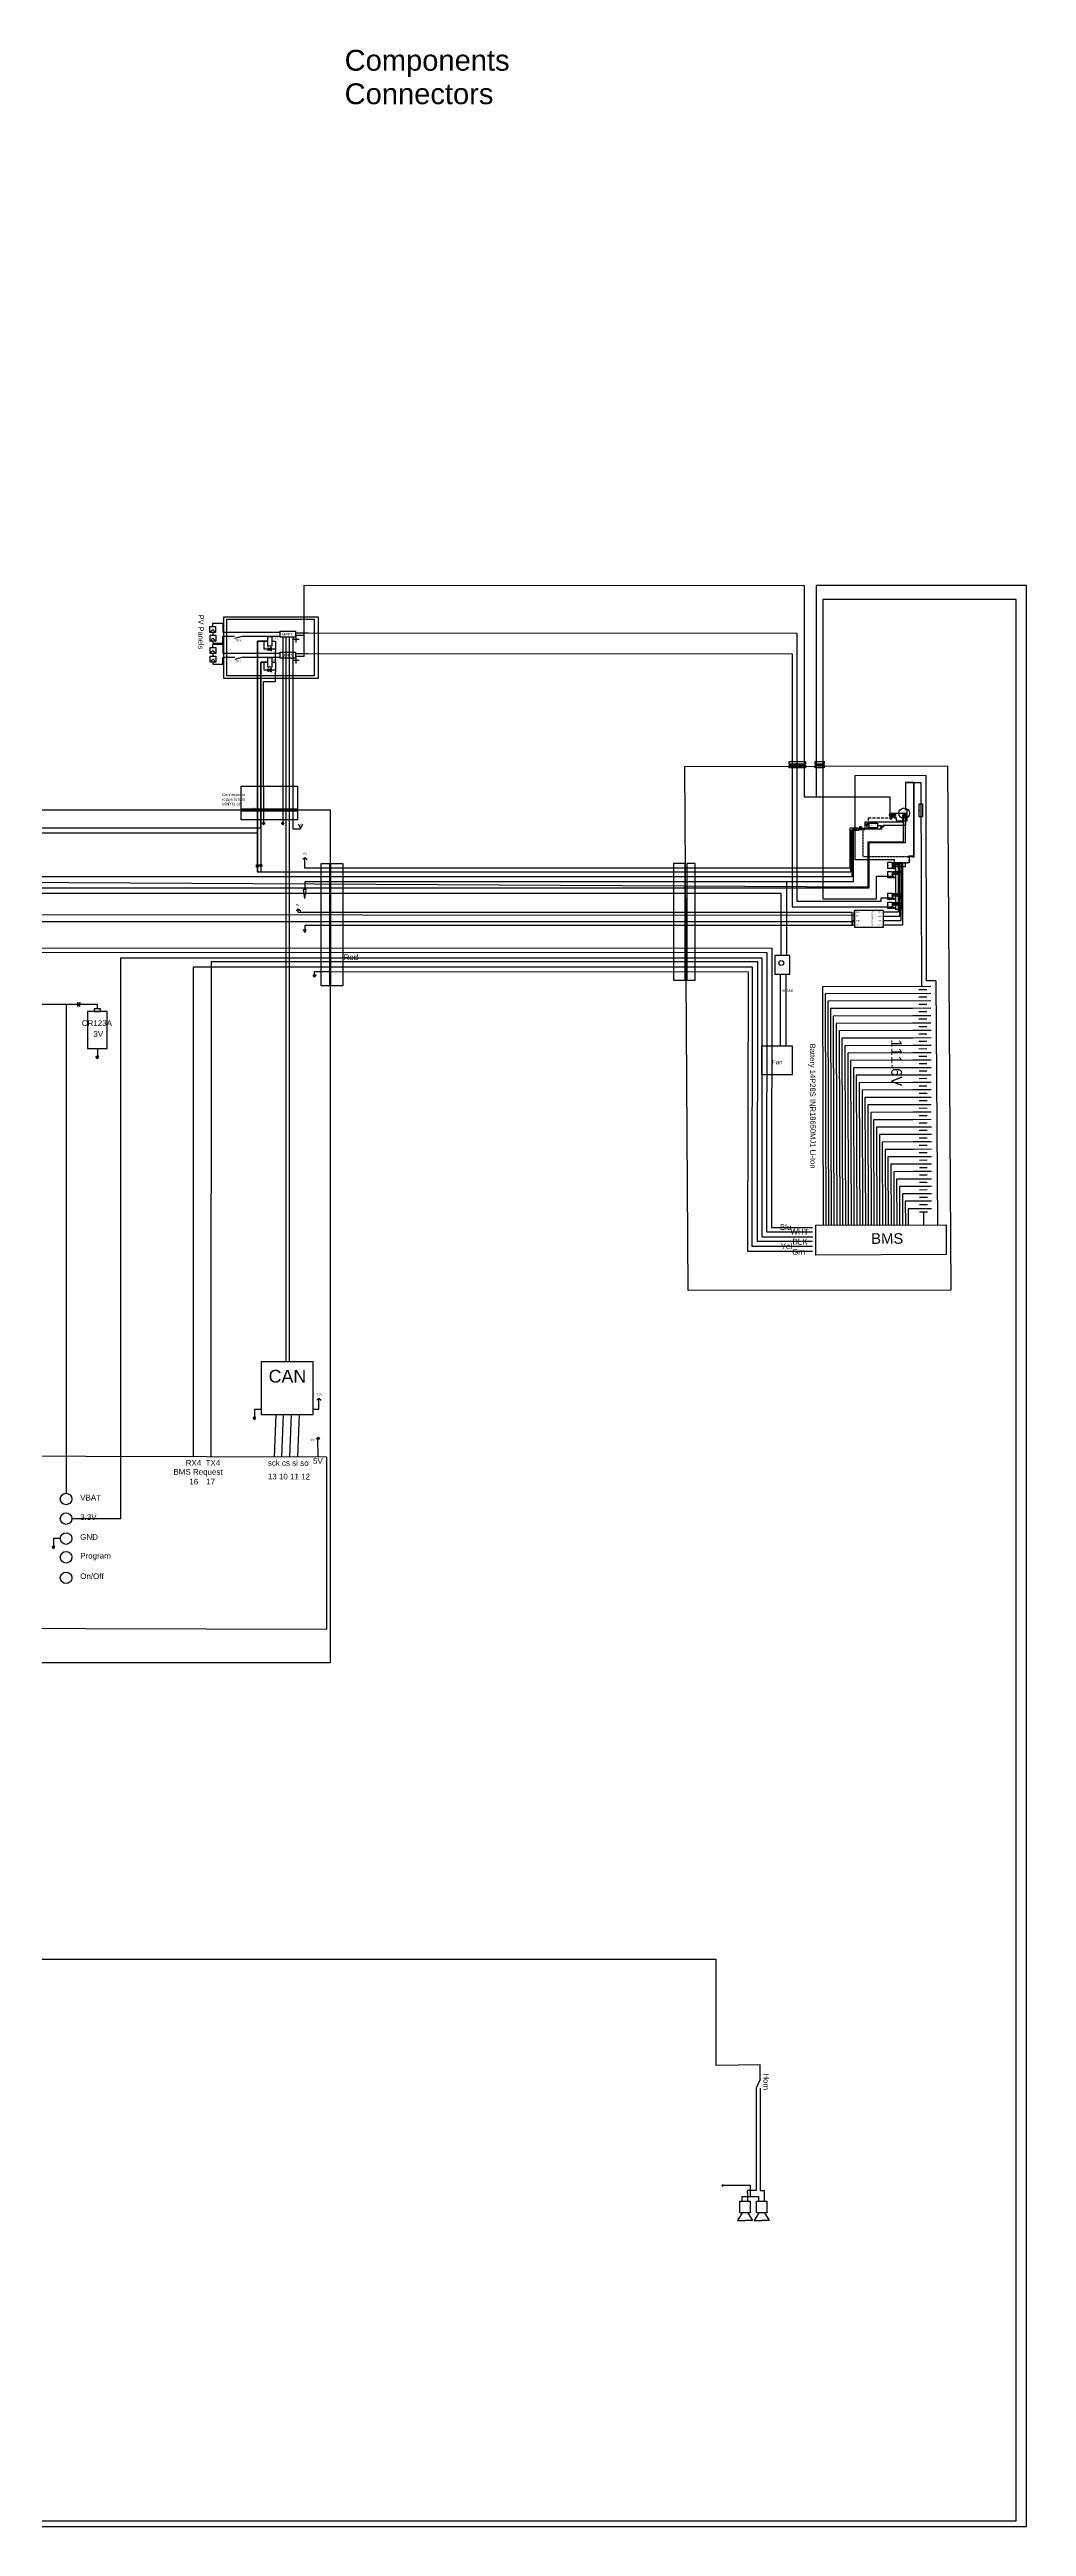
# Model space of a CAD drawing. Header units: inches. Extents: x -6006 to 28106, y 59 to 4778.
# Drawn here: x 15909 to 17620, y 59 to 4398 of the extents above; entities that cross this region are included whole.
import ezdxf

# ---------------------------------------------------------------- set-up
doc = ezdxf.new("R2010")
doc.units = ezdxf.units.IN
doc.header["$MEASUREMENT"] = 0
doc.linetypes.add('DASHED', pattern=[0.75, 0.5, -0.25])
doc.linetypes.add('DASHED2', pattern=[0.375, 0.25, -0.125])
doc.styles.get("Standard").update_dxf_attribs({"font": 'arial.ttf'})

msp = doc.modelspace()

# ---------------------------------------------------------------- linework, layer by layer
at = {"color": 1}
for p, q in [((17230.6, 3459), (17230.6, 3088.8)), ((17230.6, 3088.8), (17252, 3088.8)), ((17392.8, 3047), (17392.8, 3051.4)), ((17392.8, 3047), (17411.6, 3047)), ((17407.2, 3060), (17411.6, 3060)), ((17386.5, 2919.7), (17403.1, 2919.7)), ((16344.6, 2887.1), (16344.6, 2893)), ((17386.5, 2903.9), (17403.1, 2903.9)), ((16033.7, 1824.6), (16033.7, 2806.9)), ((16033.7, 2806.9), (17156.5, 2806.9)), ((17156.5, 2806.9), (17156.5, 2318)), ((17198.7, 2778.2), (17198.7, 2652.1)), ((17156.5, 2318), (17245.9, 2318)), ((16379.1, 1932.7), (16379, 1964.3)), ((15947.8, 1824.6), (16033.7, 1824.6)), ((17153.5, 842.3), (17146.9, 826.9))]:
    msp.add_line(p, q, dxfattribs=at)
for p, q in [((16194.8, 3393), (16212.5, 3393)), ((16194.8, 3387), (16194.8, 3392.8)), ((16212.5, 3392.8), (16212.5, 3377.2)), ((16194.9, 3382), (16189.8, 3377)), ((16195, 3366.9), (16189.9, 3361.8)), ((16195, 3345.2), (16189.9, 3340.2)), ((16194.8, 3377), (16194.9, 3371.8)), ((16194.8, 3350.2), (16194.8, 3356)), ((16199.7, 3377), (16194.9, 3382)), ((16194.9, 3361.8), (16194.9, 3358)), ((16194.9, 3358), (16212.5, 3358)), ((16194.9, 3356.2), (16212.6, 3356.2)), ((16199.8, 3361.8), (16195, 3366.9)), ((16199.8, 3340.2), (16195, 3345.2)), ((16212.5, 3377.2), (16312.7, 3377.2)), ((16212.5, 3358), (16212.5, 3370.5)), ((16212.6, 3356), (16212.6, 3340.4)), ((16212.8, 3370.5), (16233, 3370.5)), ((16248, 3370.5), (16233, 3366.5)), ((16248, 3370.5), (16312.7, 3370.5)), ((16284.7, 3347.7), (16284.7, 3361.4)), ((16304.7, 3347.7), (16284.7, 3347.7)), ((16290.7, 3369.4), (16290.7, 3353.4)), ((16298.7, 3369.4), (16290.7, 3369.4)), ((16290.7, 3353.4), (16298.7, 3353.4)), ((16297.7, 3350.7), (16291.7, 3347.7)), ((16291.7, 3344.7), (16291.7, 3350.7)), ((16291.7, 3347.7), (16297.7, 3344.7)), ((16297.7, 3344.7), (16297.7, 3350.7)), ((16298.7, 3353.4), (16298.7, 3369.4)), ((16322.5, 3368.4), (16322.5, 2099.2)), ((16328.5, 3368.4), (16328.5, 2099.2)), ((16195.1, 3330.1), (16190, 3325)), ((16194.8, 3340.2), (16194.9, 3335)), ((16194.9, 3325), (16194.9, 3321.2)), ((16194.9, 3321.2), (16212.6, 3321.2)), ((16199.9, 3325), (16195.1, 3330.1)), ((16212.6, 3340.4), (16312.8, 3340.4)), ((16212.6, 3321.2), (16212.6, 3333.7)), ((16212.8, 3333.7), (16233.1, 3333.7)), ((16248.1, 3333.7), (16233.1, 3329.7)), ((16248.1, 3333.7), (16312.8, 3333.7)), ((16279, 3324.6), (16284.7, 3324.6)), ((16279, 3061.2), (16279, 3324.6)), ((16284.7, 3324.6), (16290.7, 3324.6)), ((16284.7, 3310.9), (16284.7, 3324.6)), ((16304.7, 3310.9), (16284.7, 3310.9)), ((16290.7, 3332.6), (16290.7, 3316.6)), ((16298.7, 3332.6), (16290.7, 3332.6)), ((16290.7, 3316.6), (16298.7, 3316.6)), ((16297.7, 3313.9), (16291.7, 3310.9)), ((16291.7, 3307.9), (16291.7, 3313.9)), ((16291.7, 3310.9), (16297.7, 3307.9)), ((16297.7, 3307.9), (16297.7, 3313.9)), ((16298.7, 3316.6), (16298.7, 3332.6)), ((16339.7, 3340.1), (16361.8, 3340.1)), ((17359.3, 3038.6), (17363.4, 3038.6)), ((17383.8, 3051.4), (17384.7, 3051.4)), ((17391.9, 3051.4), (17392.8, 3051.4)), ((17407.2, 3060), (17409, 3060)), ((15323.5, 3025.7), (16272.7, 3025.7)), ((16272.7, 2957.4), (17288.1, 2957.4)), ((16279, 2957.4), (17288.1, 2957.4)), ((17385.1, 2973.7), (17386.5, 2973.7)), ((17385.1, 2972.3), (17386.5, 2972.3)), ((17385.1, 2970.9), (17386.5, 2970.9)), ((17385.1, 2969.5), (17386.5, 2969.5)), ((17385.1, 2968.1), (17386.5, 2968.1)), ((17385.1, 2966.7), (17386.5, 2966.7)), ((17385.1, 2965.3), (17386.9, 2965.3)), ((17385.1, 2963.9), (17386.5, 2963.9)), ((17385.1, 2957.7), (17386.5, 2957.7)), ((17385.1, 2956.3), (17386.5, 2956.3)), ((17385.1, 2954.9), (17386.5, 2954.9)), ((17385.1, 2953.5), (17386.5, 2953.5)), ((17385.1, 2952.1), (17386.5, 2952.1)), ((17385.1, 2950.8), (17386.5, 2950.8)), ((17414, 2983.5), (17415, 2983.5)), ((17422.2, 2983.5), (17423.2, 2983.5)), ((17385.1, 2949.3), (17386.5, 2949.3)), ((17385.1, 2948), (17386.5, 2948)), ((17385.1, 2919.7), (17386.5, 2919.7)), ((17385.1, 2918.3), (17386.5, 2918.3)), ((17385.1, 2917), (17386.5, 2917)), ((17385.1, 2915.5), (17386.5, 2915.5)), ((17385.1, 2914.1), (17386.5, 2914.1)), ((17385.1, 2912.8), (17386.5, 2912.8)), ((17385.1, 2911.3), (17386.5, 2911.3)), ((17385.1, 2910), (17386.5, 2910)), ((17369.5, 2887.2), (17369.5, 2887.2)), ((17369.5, 2880.1), (17369.5, 2880.1)), ((17369.5, 2872.2), (17369.5, 2872.2)), ((17369.5, 2863.9), (17369.5, 2863.9)), ((17385.1, 2903.9), (17386.5, 2903.9)), ((17385.1, 2902.5), (17386.5, 2902.5)), ((17385.1, 2901.1), (17386.5, 2901.1)), ((17385.1, 2899.7), (17386.5, 2899.7)), ((17385.1, 2898.3), (17386.5, 2898.3)), ((17385.1, 2896.9), (17386.5, 2896.9)), ((17385.1, 2895.5), (17386.5, 2895.5)), ((17385.1, 2894.2), (17386.5, 2894.2)), ((17461.3, 2766.5), (17464.2, 2339.5)), ((15958.3, 2721.8), (15958.3, 2729)), ((15958.3, 2725.4), (15961.8, 2728.4)), ((15958.3, 2725.4), (15961.8, 2722.3)), ((15961.8, 2728.4), (15961.8, 2725.4)), ((15961.8, 2722.3), (15961.8, 2725.4)), ((16305.4, 2006.9), (16302.5, 1932.5)), ((16317.9, 2006.9), (16314.9, 1932.5)), ((16331.9, 2006.9), (16328.9, 1932.5)), ((16345.9, 2006.9), (16342.9, 1932.5)), ((16160.3, 1975.3), (16160.2, 1932.8)), ((16191.2, 1989.1), (16191.1, 1932.8)), ((17146.9, 826.9), (17146.9, 647.6)), ((17153.5, 826.9), (17153.5, 647.6)), ((17131.4, 643.5), (17131.4, 647.6)), ((17146.9, 647.6), (17131.4, 647.6)), ((17153.5, 647.6), (17160.6, 647.6)), ((17160.6, 647.6), (17160.6, 629))]:
    msp.add_line(p, q)
at = {"color": 3}
for p, q in [((16298.7, 3361.4), (16304.7, 3361.4)), ((16298.7, 3324.6), (16304.7, 3324.6)), ((17391, 2963.3), (17391, 2973.1)), ((17391, 2973.1), (17403.6, 2973.1)), ((17199.8, 2940.3), (17199.8, 2810.7)), ((17387.6, 2950), (17387.6, 2949.6)), ((17387.6, 2947.4), (17387.6, 2947.7)), ((17387.6, 2947.4), (17391, 2947.4)), ((17387.6, 2909.4), (17391, 2909.4)), ((17387.6, 2893.6), (17391, 2893.6)), ((17189, 2778.2), (17189, 2652.1)), ((17136.6, 656.4), (17088.2, 656.4)), ((17136.7, 637.3), (17136.6, 656.4)), ((17121.9, 637.2), (17151.1, 637.3)), ((17121.9, 637.2), (17121.9, 629)), ((17151.1, 637.3), (17151.1, 629))]:
    msp.add_line(p, q, dxfattribs=at)
at = {"color": 3, "ltscale": 5}
for p, q in [((16304.7, 3361.4), (16304.7, 3347.7)), ((16304.7, 3347.7), (16304.7, 3344)), ((16304.7, 3324.6), (16304.7, 3344)), ((16304.7, 3324.6), (16304.7, 3310.9)), ((16304.7, 3290.8), (16304.7, 3307.2)), ((16283.7, 3107.3), (16283.7, 3290.8)), ((16283.7, 3290.8), (16304.7, 3290.8)), ((16355.9, 2910.8), (16353.4, 2926.4)), ((16358.4, 2926.4), (16353.4, 2926.4)), ((16355.9, 2910.8), (16358.4, 2926.4)), ((16355.9, 2851.4), (16353.4, 2855.7)), ((16358.4, 2855.7), (16353.4, 2855.7)), ((16355.9, 2851.4), (16358.4, 2855.7)), ((16373.2, 2773.3), (16370.7, 2776.7)), ((16375.7, 2776.6), (16370.7, 2776.7)), ((16373.2, 2773.3), (16375.7, 2776.6)), ((15992.6, 2629.7), (15990.1, 2634)), ((15995, 2634), (15990.1, 2634)), ((15992.6, 2629.7), (15990.1, 2634)), ((15995, 2634), (15990.1, 2634)), ((15992.6, 2629.7), (15995, 2634)), ((15992.6, 2629.7), (15995, 2634)), ((16267.7, 1997.8), (16265.2, 2002)), ((16270.2, 2002), (16265.2, 2002)), ((16267.7, 1997.8), (16265.2, 2002)), ((16270.2, 2002), (16265.2, 2002)), ((16267.7, 1997.8), (16270.2, 2002)), ((16267.7, 1997.8), (16270.2, 2002)), ((15915.6, 1771.6), (15913.2, 1775.8)), ((15918.1, 1775.8), (15913.2, 1775.8)), ((15915.6, 1771.6), (15913.2, 1775.8)), ((15918.1, 1775.8), (15913.2, 1775.8)), ((15915.6, 1771.6), (15918.1, 1775.8)), ((15915.6, 1771.6), (15918.1, 1775.8))]:
    msp.add_line(p, q, dxfattribs=at)
at = {"ltscale": 5}
for p, q in [((16346.2, 3364.5), (16335.4, 3364.5)), ((16339.2, 3376.4), (16339.7, 3376.4)), ((16339.2, 3376.4), (16361.8, 3376.4)), ((16340.8, 3359.1), (16340.8, 3369.9)), ((16304.7, 3310.9), (16304.7, 3307.2)), ((16346.2, 3327.7), (16335.4, 3327.7)), ((16339.2, 3340.1), (16339.7, 3340.1)), ((16340.8, 3322.3), (16340.8, 3333.1)), ((16279, 2966.7), (16276.5, 2970)), ((16281.4, 2970), (16276.5, 2970)), ((16279, 2966.7), (16281.4, 2970)), ((17452.9, 2756.7), (17263.1, 2756.2)), ((17263.1, 2756.2), (17264.4, 2338.8)), ((17452.9, 2744.2), (17267.6, 2743.7)), ((17267.6, 2743.7), (17268.9, 2338.8)), ((17445.5, 2750.9), (17431.7, 2750.9)), ((17445.5, 2738.2), (17431.7, 2738.1)), ((17461.3, 2766.5), (17445.1, 2766.4)), ((17452.9, 2731.4), (17272.1, 2730.9)), ((17272.1, 2730.9), (17273.4, 2338.8)), ((17420.8, 2718.4), (17276.8, 2717.9)), ((17276.8, 2717.9), (17278.1, 2338.8)), ((17420.9, 2705.4), (17281.9, 2705)), ((17281.9, 2705), (17283.1, 2338.9)), ((17420.9, 2692.4), (17286.9, 2692)), ((17286.9, 2692), (17288.1, 2338.9)), ((17452.9, 2718.5), (17420.8, 2718.4)), ((17453, 2705.5), (17420.9, 2705.4)), ((17453, 2692.5), (17420.9, 2692.4)), ((17445.5, 2725.3), (17431.7, 2725.2)), ((17445.6, 2712.3), (17431.8, 2712.2)), ((17445.6, 2699.3), (17431.8, 2699.2)), ((17420.9, 2679.4), (17291.9, 2679)), ((17291.9, 2679), (17293.1, 2338.9)), ((17421, 2666.4), (17297, 2666)), ((17297, 2666), (17298.1, 2338.9)), ((17421, 2653.4), (17302, 2653)), ((17302, 2653), (17303.1, 2338.9)), ((17453.1, 2679.5), (17420.9, 2679.4)), ((17453.1, 2666.5), (17421, 2666.4)), ((17453.2, 2653.5), (17421, 2653.4)), ((17445.7, 2686.3), (17431.8, 2686.2)), ((17445.7, 2673.3), (17431.9, 2673.2)), ((17445.8, 2660.3), (17431.9, 2660.2)), ((17445.8, 2647.3), (17432, 2647.2)), ((17421.1, 2640.4), (17307.1, 2640)), ((17307.1, 2640), (17308.1, 2338.9)), ((17421.1, 2627.4), (17312.1, 2627.1)), ((17312.1, 2627.1), (17313.1, 2339)), ((17421.2, 2614.4), (17317.2, 2614.1)), ((17317.2, 2614.1), (17318.1, 2339)), ((17453.2, 2640.5), (17421.1, 2640.4)), ((17453.3, 2627.5), (17421.1, 2627.4)), ((17453.3, 2614.5), (17421.2, 2614.4)), ((17445.8, 2634.3), (17432, 2634.2)), ((17445.9, 2621.3), (17432.1, 2621.2)), ((17445.9, 2608.3), (17432.1, 2608.2)), ((17421.2, 2601.4), (17322.2, 2601.1)), ((17322.2, 2601.1), (17323.1, 2339)), ((17421.3, 2588.4), (17327.3, 2588.1)), ((17327.3, 2588.1), (17328.1, 2339)), ((17421.3, 2575.4), (17332.3, 2575.1)), ((17332.3, 2575.1), (17333.1, 2339)), ((17421.3, 2562.4), (17337.3, 2562.1)), ((17337.3, 2562.1), (17338.1, 2339)), ((17453.3, 2601.5), (17421.2, 2601.4)), ((17453.4, 2588.5), (17421.3, 2588.4)), ((17453.4, 2575.5), (17421.3, 2575.4)), ((17453.5, 2562.5), (17421.3, 2562.4)), ((17446, 2595.3), (17432.2, 2595.2)), ((17446, 2582.3), (17432.2, 2582.2)), ((17446.1, 2569.3), (17432.2, 2569.2)), ((17421.4, 2549.4), (17342.4, 2549.2)), ((17342.4, 2549.2), (17343.1, 2339.1)), ((17421.4, 2536.4), (17347.4, 2536.2)), ((17347.4, 2536.2), (17348.1, 2339.1)), ((17421.5, 2523.4), (17352.5, 2523.2)), ((17352.5, 2523.2), (17353.1, 2339.1)), ((17453.5, 2549.5), (17421.4, 2549.4)), ((17453.6, 2536.5), (17421.4, 2536.4)), ((17453.6, 2523.5), (17421.5, 2523.4)), ((17446.1, 2556.3), (17432.3, 2556.2)), ((17446.2, 2543.3), (17432.3, 2543.2)), ((17446.2, 2530.3), (17432.4, 2530.2)), ((17446.2, 2517.3), (17432.4, 2517.2)), ((17421.5, 2510.4), (17357.5, 2510.2)), ((17357.5, 2510.2), (17358.1, 2339.1)), ((17421.6, 2497.4), (17362.6, 2497.2)), ((17362.6, 2497.2), (17363.1, 2339.1)), ((17421.6, 2484.4), (17367.6, 2484.2)), ((17367.6, 2484.2), (17368.1, 2339.1)), ((17453.7, 2510.5), (17421.5, 2510.4)), ((17453.7, 2497.5), (17421.6, 2497.4)), ((17453.7, 2484.5), (17421.6, 2484.4)), ((17446.3, 2504.3), (17432.5, 2504.2)), ((17446.3, 2491.3), (17432.5, 2491.2)), ((17446.4, 2478.3), (17432.6, 2478.2)), ((17421.7, 2471.4), (17372.7, 2471.3)), ((17372.7, 2471.3), (17373.1, 2339.2)), ((17421.7, 2458.4), (17377.7, 2458.3)), ((17377.7, 2458.3), (17378.1, 2339.2)), ((17421.7, 2445.4), (17382.7, 2445.3)), ((17382.7, 2445.3), (17383.1, 2339.2)), ((17421.8, 2432.4), (17387.8, 2432.3)), ((17387.8, 2432.3), (17388.1, 2339.2)), ((17453.8, 2471.5), (17421.7, 2471.4)), ((17453.8, 2458.5), (17421.7, 2458.4)), ((17453.9, 2445.5), (17421.7, 2445.4)), ((17453.9, 2432.5), (17421.8, 2432.4)), ((17446.4, 2465.3), (17432.6, 2465.2)), ((17446.5, 2452.3), (17432.7, 2452.2)), ((17446.5, 2439.3), (17432.7, 2439.2)), ((17421.8, 2419.4), (17392.8, 2419.3)), ((17392.8, 2419.3), (17393.1, 2339.2)), ((17397.9, 2406.4), (17398.1, 2339.2)), ((17421.9, 2406.4), (17397.9, 2406.4)), ((17402.9, 2393.4), (17403.1, 2339.3)), ((17421.9, 2393.4), (17402.9, 2393.4)), ((17454, 2419.5), (17421.8, 2419.4)), ((17454, 2406.5), (17421.9, 2406.4)), ((17454.1, 2393.5), (17421.9, 2393.4)), ((17446.6, 2426.3), (17432.7, 2426.2)), ((17446.6, 2413.3), (17432.8, 2413.2)), ((17446.6, 2400.3), (17432.8, 2400.2)), ((17446.7, 2387.3), (17432.9, 2387.2)), ((17408, 2380.4), (17408.1, 2339.3)), ((17422, 2380.4), (17408, 2380.4)), ((17413, 2367.4), (17413.1, 2339.3)), ((17422, 2367.4), (17413, 2367.4)), ((17454.1, 2380.5), (17422, 2380.4)), ((17454.1, 2367.5), (17422, 2367.4)), ((17446.7, 2374.3), (17432.9, 2374.2)), ((17446.8, 2361.3), (17433, 2361.2)), ((17439.9, 2361.2), (17439.9, 2339.4)), ((17122.1, 608.7), (17114.1, 595.2)), ((17131.4, 643.5), (17131.4, 629)), ((17132.4, 608.7), (17140.4, 595.2)), ((17151.2, 608.7), (17143.3, 595.2)), ((17161.6, 608.7), (17169.5, 595.2)), ((17114.1, 595.2), (17127.3, 595.2)), ((17140.4, 595.2), (17127.3, 595.2)), ((17143.3, 595.2), (17156.4, 595.2)), ((17169.5, 595.2), (17156.4, 595.2))]:
    msp.add_line(p, q, dxfattribs=at)
at = {"color": 1, "ltscale": 5}
for p, q in [((16354.3, 3371.6), (16339.7, 3371.6)), ((16354.8, 3334.8), (16339.7, 3334.8)), ((16379.1, 1967.6), (16376.6, 1964.3)), ((16376.6, 1964.3), (16381.5, 1964.3)), ((16379.1, 1967.6), (16381.5, 1964.3))]:
    msp.add_line(p, q, dxfattribs=at)
at = {"color": 7}
for p, q in [((16279, 3038.9), (16279, 3061.2)), ((16281.5, 2966.7), (16276.5, 2966.7)), ((16279, 2977.1), (16279, 2957.4))]:
    msp.add_line(p, q, dxfattribs=at)
at = {"color": 2}
msp.add_line((16279, 3038.9), (16279, 2977.1), dxfattribs=at)
at = {"color": 7, "true_color": 0xffffff}
msp.add_line((17344.5, 3041.7), (17340.5, 3041.7), dxfattribs=at)
at = {"color": 0}
msp.add_line((17407.2, 3053.1), (17407.7, 3053.1), dxfattribs=at)
for points in [[(17404.4, 3053.2), (17404.4, 3009.5), (17342.6, 3009.5), (17342.6, 2930.9), (15726.5, 2939.3), (15726.5, 4351.5), (15709.8, 4351.5)], [(17407.7, 3053.1), (17407.7, 3008.2), (17344.4, 3008.2), (17344.4, 2929), (15423.5, 2929), (15423.5, 3754), (15257.7, 3754)]]:
    msp.add_lwpolyline(points, dxfattribs=at)
for points in [[(17245.5, 2326.5), (17165.2, 2326.5), (17165.9, 2815.8), (15149.6, 2816.1), (15149.4, 3889.2)], [(15257.7, 3865.4), (15257.7, 2949.2), (17314.9, 2949.2), (17314.9, 3031.6), (17323.3, 3031.6)], [(15385.2, 3864.4), (15385.2, 3034.4), (16279, 3034.4)], [(17326.1, 3031.6), (17337.5, 3031.6), (17337.5, 3041.7), (17340.5, 3041.7)], [(17337.5, 3041.7), (17337.5, 3045.2), (17403.5, 3045.2), (17403.5, 3057.2)], [(17340.5, 3041.7), (17340.5, 3040.4), (17341.8, 3040.4), (17341.8, 3039.1), (17339.2, 3039.1), (17339.2, 3040.4), (17340.5, 3040.4), (17339.2, 3040.4), (17339.2, 3039.1), (17340.5, 3039.1), (17340.5, 3037.8)], [(17365, 3038.6), (17365.5, 3038.6), (17365.5, 3036.6)], [(17367, 3036.6), (17367, 3037), (17365.5, 3037)], [(17367, 3037), (17368.1, 3037)], [(17368.1, 3037), (17368.8, 3037), (17368.8, 3038.6)], [(17369.6, 3039.3), (17369.6, 3038.5), (17369.1, 3038.5), (17369.1, 3038.8), (17369.1, 3038.5), (17369.1, 3038.3), (17369.1, 3038.5), (17369.6, 3038.5), (17370, 3038.5), (17370, 3037.9), (17369.9, 3037.9), (17369.8, 3037.8), (17369.9, 3037.9), (17370, 3037.9), (17370.2, 3037.9), (17370.2, 3038), (17370.2, 3037.9), (17370, 3037.9), (17369.9, 3037.7), (17370.2, 3037.7), (17370, 3037.9), (17370.2, 3037.7), (17370, 3037.7), (17370, 3037), (17369.6, 3037), (17369.6, 3037.8), (17369.5, 3037.8), (17369.5, 3038), (17369.2, 3037.8), (17369.5, 3037.5), (17369.5, 3037.8), (17369.5, 3037.5), (17369.2, 3037.8), (17369.2, 3037.8), (17369.2, 3038), (17369.2, 3037.8), (17369.2, 3037.5), (17369.2, 3037.8), (17369.5, 3037.5), (17369.5, 3037.8), (17369.6, 3037.8), (17369.6, 3037), (17369.1, 3037), (17369.1, 3037.2), (17369.1, 3036.8), (17369.1, 3037), (17369.1, 3037), (17369.6, 3037), (17369.6, 3036.2)], [(17381, 3060), (17381, 3057.9), (17381, 3058.3), (17381.9, 3058.3), (17381.9, 3057.9)], [(17381, 3056), (17381, 3055.6), (17381.9, 3055.6), (17381.9, 3056)], [(17381, 3055.6), (17381, 3050.2), (17384.7, 3050.2), (17384.7, 3051.4)], [(17381.9, 3058.3), (17381.9, 3057.9), (17381.9, 3058.3), (17382.9, 3058.3), (17382.9, 3057.9)], [(17381.9, 3056), (17381.9, 3055.6), (17382.9, 3055.6), (17382.9, 3056)], [(17382.5, 3051.4), (17382.5, 3051.4), (17383.2, 3052.5), (17383.2, 3053.6), (17391.3, 3053.6), (17391.3, 3052.5), (17390.7, 3051.4), (17390.7, 3051.4)], [(17382.9, 3058.3), (17382.9, 3057.9), (17382.9, 3058.3), (17383.8, 3058.3), (17383.8, 3057.9)], [(17382.9, 3056), (17382.9, 3055.6), (17383.8, 3055.6), (17383.8, 3056)], [(17383.8, 3058.3), (17383.8, 3057.9), (17383.8, 3058.3), (17384.8, 3058.3), (17384.8, 3057.9)], [(17383.8, 3056), (17383.8, 3055.6), (17384.8, 3055.6), (17384.8, 3056)], [(17384.8, 3058.3), (17384.8, 3057.9), (17384.8, 3058.3), (17385.7, 3058.3), (17385.7, 3057.9)], [(17384.8, 3056), (17384.8, 3055.6), (17385.7, 3055.6), (17385.7, 3056)], [(17385.7, 3058.3), (17385.7, 3057.9), (17385.7, 3058.3), (17386.7, 3058.3), (17386.7, 3057.9)], [(17385.7, 3056), (17385.7, 3055.6), (17386.7, 3055.6), (17386.7, 3056)], [(17386.7, 3058.3), (17386.7, 3057.9), (17386.7, 3058.3), (17387.6, 3058.3), (17387.6, 3057.9)], [(17386.7, 3056), (17386.7, 3055.6), (17387.6, 3055.6), (17387.6, 3056)], [(17387.6, 3058.3), (17387.6, 3057.9), (17387.6, 3058.3), (17388.6, 3058.3), (17388.6, 3057.9)], [(17387.6, 3056), (17387.6, 3055.6), (17388.6, 3055.6), (17388.6, 3056)], [(17388.6, 3058.3), (17388.6, 3057.9), (17388.6, 3058.3), (17389.6, 3058.3), (17389.6, 3057.9)], [(17388.6, 3056), (17388.6, 3055.6), (17389.6, 3055.6), (17389.6, 3056)], [(17389.6, 3058.3), (17389.6, 3057.9), (17389.6, 3058.3), (17390.5, 3058.3), (17390.5, 3057.9)], [(17389.6, 3056), (17389.6, 3055.6), (17390.5, 3055.6), (17390.5, 3056)], [(17403.5, 3060), (17405.4, 3060), (17407.2, 3061)], [(17403.5, 3057.2), (17405.3, 3057.2), (17405.3, 3059.1), (17407.2, 3059.1), (17407.2, 3055.3), (17405.4, 3055.3), (17405.3, 3057.2), (17405.4, 3055.3), (17407.2, 3055.3), (17407.2, 3057.2), (17409, 3057.2)], [(17404.4, 3053.2), (17405.4, 3053.2), (17407.2, 3054.2)], [(17326.1, 3034.1), (17328.4, 3034.1), (17328.4, 3036.7), (17330.8, 3036.7)], [(17330.8, 3036.7), (17330.8, 3035.4), (17332, 3035.4), (17332, 3034.1), (17329.4, 3034.1), (17329.4, 3035.4), (17330.8, 3035.4), (17329.4, 3035.4), (17329.4, 3034.1), (17330.8, 3034.1), (17330.8, 3032.8)], [(16270.3, 2970), (16275.3, 2970), (16272.8, 2966.7), (16270.3, 2970)], [(16270.3, 2966.7), (16275.3, 2966.7)], [(17396.1, 2940.4), (17396.1, 2954.9), (17385.1, 2954.9), (17396.1, 2954.9), (17396.1, 2970.9), (17385.1, 2970.9)], [(17386.5, 2966.7), (17408.1, 2966.7), (17408.1, 2973.1), (17405.5, 2973.1), (17408.1, 2973.1), (17410.2, 2973.1)], [(17398.4, 2939), (17398.4, 2953.5), (17386.5, 2953.5), (17398.4, 2953.5), (17398.4, 2969.5), (17386.5, 2969.5), (17398.4, 2969.5)], [(17386.5, 2963.9), (17386.5, 2966), (17388.6, 2966)], [(17386.9, 2965.3), (17386.9, 2963.3), (17388.6, 2963.3)], [(17415, 2976.5), (17415, 2973.1), (17412.1, 2973.1)], [(17412.5, 2983.5), (17413.3, 2983.5), (17414, 2984.7), (17414, 2985.7), (17422.1, 2985.7), (17422.1, 2984.7), (17421.4, 2983.5), (17420.6, 2983.5)], [(17415, 2983.5), (17415, 2978.4)], [(17385.1, 2901.1), (17396.1, 2901.1), (17396.1, 2891.4), (17396.1, 2901.1), (17396.1, 2917), (17385.1, 2917), (17396.1, 2917), (17396.1, 2910.5)], [(17386.5, 2949.3), (17386.5, 2950)], [(17386.5, 2948), (17386.5, 2947.4), (17387.6, 2947.4)], [(17386.5, 2899.7), (17398.4, 2899.7), (17398.4, 2891.4), (17398.4, 2899.7), (17398.4, 2915.5), (17386.5, 2915.5), (17398.4, 2915.5), (17398.4, 2909.1)], [(17386.5, 2911.3), (17386.5, 2912)], [(17386.5, 2910), (17386.5, 2909.4), (17387.6, 2909.4), (17387.6, 2909.7)], [(17387.6, 2912), (17387.6, 2911.6)], [(17396.1, 2926), (17396.1, 2940.4)], [(17396.1, 2910.5), (17396.1, 2926)], [(17398.4, 2924.5), (17398.4, 2939)], [(17398.4, 2909.1), (17398.4, 2924.5)], [(17319.6, 2881.2), (15595.7, 2882), (15595.7, 1933.2)], [(17319.6, 2887.4), (17317.6, 2887.4), (17317.6, 2870.2), (15628.2, 2870.2), (15628.2, 1934.5)], [(17319.6, 2887.4), (17319.6, 2888.8)], [(17369.5, 2887.2), (17396.1, 2887.2), (17396.1, 2891.4)], [(17369.5, 2880.1), (17398.4, 2880.1), (17398.4, 2891.4)], [(17386.5, 2895.5), (17386.5, 2896.2)], [(17386.5, 2894.2), (17386.5, 2893.6), (17387.6, 2893.6), (17387.6, 2893.9)], [(17387.6, 2896.2), (17387.6, 2895.8)], [(17245.6, 2301.1), (17139.8, 2301.1), (17140.4, 2790.4), (16160.3, 2790.4), (16160.3, 1975.3)], [(17245.6, 2310.3), (17149, 2310.3), (17149.6, 2799.6), (16191.7, 2799.6), (16191.2, 1989)], [(15992.6, 2717.6), (15992.6, 2725.4), (15882.9, 2725.4)], [(15937.7, 2725.4), (15937.7, 1869)]]:
    msp.add_lwpolyline(points)
at = {"ltscale": 5}
msp.add_lwpolyline([(15166.8, 3889.2), (15166.8, 2824.5), (17174.2, 2824.1), (17173.6, 2334.8), (17245.5, 2334.8)], dxfattribs=at)
at = {"color": 2}
for points in [[(15323.5, 3864.4), (15323.5, 3025.7), (16272.8, 3025.7), (16272.8, 3361.4), (16290.7, 3361.4), (16272.8, 3361.4), (16272.7, 2957.4), (17312.8, 2957.4), (17312.8, 3030.5), (17323.3, 3030.5)], [(15385.2, 3864.4), (15385.2, 3034.4), (16279, 3034.4), (16279, 3324.6), (16290.7, 3324.6), (16279, 3324.6), (16279, 2957.4), (17312.8, 2957.4), (17312.8, 3030.5), (17323.3, 3030.5)], [(16290.7, 3361.4), (16272.8, 3361.4), (16272.8, 2957.4), (17288.1, 2957.4)]]:
    msp.add_lwpolyline(points, dxfattribs=at)
at = {"color": 1}
for points in [[(12949, 1827.7), (12949, 59.4), (17620.3, 59.4), (17620.3, 3459), (17252, 3459), (17252, 3088.8), (17381, 3088.8), (17381, 3060), (17403.5, 3060)], [(16354.8, 3334.8), (16354.8, 3459.8), (17230.6, 3459)], [(16334.8, 3368.4), (16334.8, 3033), (16348.6, 3033.1), (16348.6, 3033.7)], [(17408.2, 3113.9), (17423.2, 3113.9), (17423.2, 2983.5), (17423.2, 3113.9), (17408.2, 3113.9), (17408.2, 3069.1)], [(17423.2, 2983.5), (17423.2, 3113.9), (17435.2, 3114)], [(16345.1, 3041.3), (16348.6, 3033.7), (16352.7, 3041.3)], [(17411.6, 3047), (17411.6, 3065.9), (17408.2, 3065.9), (17408.2, 3069.1)], [(17323.3, 3034.1), (17311, 3034.1), (17311, 2963.7), (16355.9, 2963.7), (16355.9, 2982.9)], [(16352.4, 2979.1), (16355.9, 2982.9), (16359.9, 2979.1)], [(17386.5, 2973.7), (17403.1, 2973.7), (17403.1, 2957.7), (17386.5, 2957.7), (17403.1, 2957.7), (17403.1, 2943.2), (17403.1, 2928.7), (17403.1, 2891.4), (17403.1, 2863.9), (17369.5, 2863.9)], [(15001, 2920.1), (17190.1, 2920.1), (17190.1, 2810.7)], [(16341.1, 2889.3), (16344.6, 2893), (16348.7, 2889.3)], [(16344.6, 2887.1), (17314.2, 2887.1), (17314.2, 2864.9), (17319.6, 2864.9)], [(16370.6, 2016.1), (16380.8, 2016.2), (16380.8, 2035.9)], [(16370.6, 2016.1), (16380.8, 2016.2), (16380.8, 2035.9)], [(16377.3, 2032.2), (16380.8, 2035.9), (16384.9, 2032.2)], [(16377.3, 2032.2), (16380.8, 2035.9), (16384.9, 2032.2)], [(17153.5, 842.3), (17153.5, 867.9), (17076.5, 866.6), (17076.5, 1052.8)]]:
    msp.add_lwpolyline(points, dxfattribs=at)
at = {"color": 3}
for points in [[(12962.7, 1821.1), (12962.7, 69.5), (17602.4, 69.5), (17602.4, 3434.7), (17263.7, 3434.7), (17263.7, 2910.3), (17357.6, 2910.3), (17357.6, 2950), (17387.6, 2950)], [(16317.4, 3368.4), (16317.4, 3042.5), (16317.4, 3042.5), (16314.8, 3042.5), (16317.4, 3039.9), (16320, 3042.5), (16317.4, 3042.5)], [(16361.8, 3376.4), (17218.1, 3375.6), (17218.1, 2906.4), (17365.9, 2906.4), (17365.9, 2912.1), (17387.6, 2912)], [(16361.8, 3340.1), (17209.6, 3339.3), (17209.6, 2896.2), (17387.6, 2896.2)], [(16283.7, 3107.3), (16283.7, 3042.7), (16281.1, 3042.7), (16283.7, 3040.1), (16286.3, 3042.7), (16283.7, 3042.7)], [(17340.5, 3037.8), (17340.5, 3032.8), (17343.2, 3032.8), (17343.2, 3035.4), (17344.5, 3035.4), (17343.2, 3035.4), (17343.2, 3032.8), (17365.5, 3032.8), (17365.5, 3035), (17365.5, 3032.8), (17367, 3032.8), (17367, 3035)], [(17369.6, 3039.3), (17409, 3039.3), (17409, 3057.2)], [(17323.3, 3032.9), (17316.8, 3032.9), (17316.8, 2940.3), (16355.9, 2940.3), (16355.9, 2926.5)], [(17340.5, 3032.8), (17326.1, 3032.8)], [(17386.5, 2972.3), (17400.8, 2972.3), (17400.8, 2956.3), (17386.5, 2956.3), (17400.8, 2956.3), (17400.8, 2941.8)], [(17400.8, 2911.9), (17400.8, 2918.3), (17386.5, 2918.3), (17400.8, 2918.3), (17400.8, 2902.5), (17386.5, 2902.5), (17400.8, 2902.5), (17400.8, 2891.4), (17391, 2891.4)], [(17400.8, 2941.8), (17400.8, 2927.4)], [(17400.8, 2927.4), (17400.8, 2911.9)], [(17319.6, 2871.4), (17319.6, 2871.4), (17315.7, 2871.4), (17315.7, 2863.7), (16355.9, 2863.7), (16355.9, 2855.7)], [(17369.5, 2872.2), (17400.8, 2872.2), (17400.8, 2891.4)], [(15992.6, 2647.9), (15992.6, 2647.9), (15992.6, 2634)], [(15992.6, 2647.9), (15992.6, 2634)], [(16279.7, 2015.9), (16267.7, 2015.9), (16267.7, 2002.1)], [(16279.7, 2015.9), (16267.7, 2015.9), (16267.7, 2002.1)], [(15927.7, 1789.7), (15915.6, 1789.7), (15915.6, 1775.8)], [(15927.7, 1789.7), (15915.6, 1789.7), (15915.6, 1775.8)]]:
    msp.add_lwpolyline(points, dxfattribs=at)
for points in [[(16199.7, 3377), (16189.8, 3377), (16189.8, 3387), (16199.7, 3387)], [(16199.8, 3361.8), (16189.9, 3361.8), (16189.9, 3371.8), (16199.8, 3371.8)], [(16199.8, 3340.2), (16189.9, 3340.2), (16189.9, 3350.2), (16199.8, 3350.2)], [(16312.7, 3379), (16339.7, 3379), (16339.7, 3368.4), (16312.7, 3368.4)], [(16312.7, 3342.2), (16339.7, 3342.2), (16339.7, 3331.6), (16312.7, 3331.6)], [(16199.9, 3325), (16190, 3325), (16190, 3335), (16199.9, 3335)], [(17344.5, 3042.8), (17359.3, 3042.8), (17359.3, 3034.4), (17344.5, 3034.4)], [(17365, 3038.9), (17365, 3038.3), (17363.4, 3038.3), (17363.4, 3038.9)], [(17380.6, 3057.9), (17381.3, 3057.9), (17381.3, 3056), (17380.6, 3056)], [(17381.6, 3057.9), (17382.3, 3057.9), (17382.3, 3056), (17381.6, 3056)], [(17382.5, 3057.9), (17383.2, 3057.9), (17383.2, 3056), (17382.5, 3056)], [(17383.5, 3057.9), (17384.2, 3057.9), (17384.2, 3056), (17383.5, 3056)], [(17384.4, 3057.9), (17385.1, 3057.9), (17385.1, 3056), (17384.4, 3056)], [(17385.4, 3057.9), (17386.1, 3057.9), (17386.1, 3056), (17385.4, 3056)], [(17386.3, 3057.9), (17387, 3057.9), (17387, 3056), (17386.3, 3056)], [(17387.3, 3057.9), (17388, 3057.9), (17388, 3056), (17387.3, 3056)], [(17388.3, 3057.9), (17388.9, 3057.9), (17388.9, 3056), (17388.3, 3056)], [(17389.2, 3057.9), (17389.9, 3057.9), (17389.9, 3056), (17389.2, 3056)], [(17390.2, 3057.9), (17390.9, 3057.9), (17390.9, 3056), (17390.2, 3056)], [(17323.3, 3034.8), (17326.1, 3034.8), (17326.1, 3029.8), (17323.3, 3029.8)], [(17365.2, 3036.6), (17365.8, 3036.6), (17365.8, 3035), (17365.2, 3035)], [(17366.7, 3036.6), (17367.3, 3036.6), (17367.3, 3035), (17366.7, 3035)], [(17377.5, 2974.4), (17385.1, 2974.4), (17385.1, 2963.3), (17377.5, 2963.3)], [(17377.5, 2958.4), (17385.1, 2958.4), (17385.1, 2947.3), (17377.5, 2947.3)], [(17405.5, 2973.5), (17405.5, 2972.8), (17403.6, 2972.8), (17403.6, 2973.5)], [(17412.1, 2973.5), (17412.1, 2972.8), (17410.2, 2972.8), (17410.2, 2973.5)], [(17415.3, 2976.5), (17414.6, 2976.5), (17414.6, 2978.4), (17415.3, 2978.4)], [(17377.5, 2920.4), (17385.1, 2920.4), (17385.1, 2909.3), (17377.5, 2909.3)], [(17369.5, 2890.6), (17369.5, 2860), (17319.6, 2860), (17319.6, 2890.6)], [(17377.5, 2904.6), (17385.1, 2904.6), (17385.1, 2893.5), (17377.5, 2893.5)], [(17179.5, 2778.2), (17205.7, 2778.2), (17205.7, 2810.7), (17179.5, 2810.7)], [(15975.3, 2647.9), (16009.9, 2647.9), (16009.9, 2713.1), (15975.3, 2713.1)], [(15987.1, 2713.1), (15998.1, 2713.1), (15998.1, 2717.6), (15987.1, 2717.6)], [(16279.7, 2006.9), (16370.6, 2006.9), (16370.6, 2099.2), (16279.7, 2099.2)], [(16279.7, 2006.9), (16370.6, 2006.9), (16370.6, 2099.2), (16279.7, 2099.2)], [(14917.1, 1635), (16394.7, 1630.9), (16394.7, 1932.3), (14917.1, 1936.4)]]:
    msp.add_lwpolyline(points, close=True)
at = {"color": 4}
for points in [[(16379.1, 3295.9), (16214.3, 3295.9), (16214.3, 3404.4), (16379.1, 3404.4)], [(16372.3, 3300.9), (16219.3, 3300.9), (16219.3, 3399.9), (16372.3, 3399.9)], [(13262.4, 3065.9), (16400.5, 3065.9), (16400.5, 1571.9), (13262.4, 1571.9)], [(17156.2, 2602.4), (17210.3, 2602.4), (17210.3, 2652.1), (17156.2, 2652.1)]]:
    msp.add_lwpolyline(points, close=True, dxfattribs=at)
at = {"color": 4, "ltscale": 5}
for points in [[(17482.1, 3143.1), (17487.9, 2224.8), (17027.8, 2224), (17022, 3142.3)], [(17479.7, 2339.5), (17479.9, 2287), (17251.5, 2286.2), (17251.3, 2338.7)]]:
    msp.add_lwpolyline(points, close=True, dxfattribs=at)
at = {"color": 6}
for points in [[(17204.8, 3150.5), (17233.2, 3150.5), (17233.2, 3146.2), (17204.8, 3146.2)], [(17204.8, 3144.1), (17233.2, 3144.1), (17233.2, 3139.8), (17204.8, 3139.8)], [(17250.2, 3150.9), (17265.7, 3150.9), (17265.7, 3146.2), (17250.2, 3146.2)], [(17250.2, 3144.5), (17265.7, 3144.5), (17265.7, 3139.8), (17250.2, 3139.8)], [(16244.2, 3107.3), (16343.2, 3107.3), (16343.2, 3067), (16244.2, 3067)], [(16244.2, 3064.4), (16343.2, 3064.4), (16343.2, 3048.7), (16244.2, 3048.7)], [(16384.7, 2972.3), (16399, 2972.3), (16399, 2757.6), (16384.7, 2757.6)], [(16401.8, 2972.3), (16422.5, 2972.3), (16422.5, 2757.6), (16401.8, 2757.6)], [(17022.6, 2972.3), (17001.8, 2972.3), (17001.8, 2767.9), (17022.6, 2767.9)], [(17039.7, 2972.3), (17025.4, 2972.3), (17025.4, 2767.9), (17039.7, 2767.9)]]:
    msp.add_lwpolyline(points, close=True, dxfattribs=at)
at = {"color": 3, "ltscale": 5}
for points in [[(17445.1, 2766.4), (17444.8, 3126), (17319.7, 3125.8), (17319.7, 2979), (17388.6, 2979), (17388.6, 2965.6)], [(16373.2, 2776.7), (16373.2, 2782.9), (16400.7, 2782.9), (17132.6, 2782.5), (17131.8, 2293.3), (17245.4, 2293.1)]]:
    msp.add_lwpolyline(points, dxfattribs=at)
at = {"color": 1, "ltscale": 5}
msp.add_lwpolyline([(17435.2, 3114), (17436.5, 2756.6)], dxfattribs=at)
at = {"linetype": 'DASHED2', "ltscale": 20}
msp.add_lwpolyline([(17341.8, 3039.7), (17343.3, 3039.7), (17343.3, 3052), (17391, 3052)], dxfattribs=at)
at = {"linetype": 'DASHED'}
for points in [[(17406.3, 3060.5), (17406.3, 3059.1)], [(17406.3, 3053.7), (17406.3, 3055.3)], [(17332, 3034.7), (17333.6, 3034.7), (17333.6, 2984.1), (17413.7, 2984.1), (17421.8, 2984.1)]]:
    msp.add_lwpolyline(points, dxfattribs=at)
at = {"color": 1}
msp.add_lwpolyline([(17431.7, 3054.2), (17438.7, 3054.2), (17438.7, 3076.2), (17431.7, 3076.2)], close=True, dxfattribs=at)
at = {"color": 7, "true_color": 0xffffff}
for points in [[(17388.3, 2965.6), (17389, 2965.6), (17389, 2963.6), (17388.3, 2963.6)], [(17387.3, 2949.6), (17388, 2949.6), (17388, 2947.7), (17387.3, 2947.7)], [(17387.3, 2911.6), (17388, 2911.6), (17388, 2909.7), (17387.3, 2909.7)], [(17387.3, 2895.8), (17388, 2895.8), (17388, 2893.9), (17387.3, 2893.9)]]:
    msp.add_lwpolyline(points, close=True, dxfattribs=at)
at = {"color": 3, "lineweight": 30}
msp.add_lwpolyline([(17388.6, 2963.6), (17388.6, 2963.3), (17391, 2963.3), (17391, 2891.4)], dxfattribs=at)
at = {"color": 1, "ltscale": 20}
msp.add_lwpolyline([(14388.6, 1052.8), (17076.5, 1052.8)], dxfattribs=at)
at = {"color": 3, "ltscale": 20}
msp.add_lwpolyline([(17088.2, 656.4), (17088.2, 658.1), (17086.5, 656.4), (17088.2, 654.7), (17088.2, 656.4)], dxfattribs=at)
at = {"ltscale": 5}
for points in [[(17136.5, 608.7), (17118.1, 608.7), (17118.1, 629), (17136.5, 629)], [(17165.6, 608.7), (17147.2, 608.7), (17147.2, 629), (17165.6, 629)]]:
    msp.add_lwpolyline(points, close=True, dxfattribs=at)
for centre, radius in [((17406.1, 3060), 9.34), ((17190.7, 2797.9), 4.24), ((15937.7, 1859), 10.1), ((15937.7, 1824.6), 10.1), ((15937.7, 1789.7), 10.1), ((15937.7, 1756.9), 10.1), ((15937.7, 1721), 10.1)]:
    msp.add_circle(centre, radius)

# ---------------------------------------------------------------- texts
at = {"color": 4}
msp.add_text('Components', height=36.5, dxfattribs=at).set_placement((16425.7, 4360.8))
at = {"color": 6}
msp.add_text('Connectors', height=36.5, dxfattribs=at).set_placement((16425.7, 4302.1))
for s, height, rotation, p in [('PV Panels', 9.28, 270, (16169.4, 3408)), ('Soft start motor relay', 0.4, 90, (17340.2, 3037.5)), ('Motor transistor', 0.4, 90, (17370.7, 3035.2)), ('470', 0.361, 90, (17381.2, 3056.7)), ('470', 0.361, 90, (17382.1, 3056.7)), ('470', 0.361, 90, (17383.1, 3056.7)), ('470', 0.361, 90, (17384.1, 3056.7)), ('470', 0.361, 90, (17385, 3056.7)), ('470', 0.361, 90, (17386, 3056.7)), ('470', 0.361, 90, (17386.9, 3056.7)), ('470', 0.361, 90, (17387.9, 3056.7)), ('470', 0.361, 90, (17388.8, 3056.7)), ('470', 0.361, 90, (17389.8, 3056.7)), ('470', 0.361, 90, (17390.7, 3056.7)), ('Power relay', 0.4, 90, (17330.2, 3033.4)), ('1k', 0.301, 90, (17365.7, 3035.6)), ('1k', 0.301, 90, (17367.2, 3035.6)), ('0.001', 0.361, 90, (17388.8, 2964.1)), ('50K', 0.361, 90, (17415.1, 2977.4)), ('0.001', 0.361, 90, (17387.9, 2948.1)), ('0.01', 0.361, 90, (17387.9, 2910.1)), ('Data Isolator', 3.234, 270, (17349.1, 2888.2)), ('0.01', 0.361, 90, (17387.9, 2894.3)), ('111.6V', 18.56, 270.1966, (17383.3, 2664.2)), ('BMS', 18.56, 0.1966, (17348.3, 2305.9))]:
    msp.add_text(s, height=height, rotation=rotation).set_placement(p)
for s, height, p in [('CR 9', 3.1, (16234.3, 3361.4)), ('CR 9', 2.96, (16299.7, 3364.6)), ('MPPT', 4.73, (16316.3, 3371.1)), ('CR 7', 3.1, (16234.3, 3324.7)), ('CR 7', 2.96, (16300.1, 3327.6)), ('MPPT', 4.73, (16316.3, 3334.3)), ('PV relays', 2.85, (16265.5, 3067.2)), ('VCC', 0.908, (17344.8, 3041.2)), ('Time delay', 1.32, (17347.6, 3038.3)), ('1k', 0.301, (17364, 3038.4)), ('Soft start HV relay', 0.788, (17382.8, 3054.5)), ('HV Contactor', 1.326, (17399.8, 3063.3)), ('Fuse', 1.33, (17431.5, 3064.2)), ('Power on', 0.478, (17322.8, 3034)), ('HV On', 0.478, (17322.9, 3031.4)), ('GND', 0.478, (17323.8, 3032.7)), ('PV On', 0.478, (17323.8, 3030.2)), ('GND', 0.908, (17344.8, 3035.3)), ('INA226', 0.784, (17378.5, 2968.8)), ('INA226', 0.784, (17378.5, 2952.8)), ('VCC', 0.464, (17383.4, 2973.5)), ('GND', 0.464, (17383.3, 2972.1)), ('SDA', 0.464, (17383.3, 2970.8)), ('ALE', 0.464, (17383.4, 2967.9)), ('VBS', 0.464, (17383.4, 2966.6)), ('VCC', 0.464, (17383.4, 2957.5)), ('GND', 0.464, (17383.3, 2956.1)), ('SDA', 0.464, (17383.3, 2954.8)), ('ALE', 0.464, (17383.4, 2951.9)), ('VBS', 0.464, (17383.4, 2950.6)), ('SCL', 0.464, (17383.5, 2969.3)), ('SCL', 0.464, (17383.5, 2953.3)), ('IN+', 0.464, (17383.8, 2963.7)), ('IN-', 0.464, (17383.9, 2965.1)), ('100K', 0.361, (17404, 2972.9)), ('100K', 0.361, (17410.6, 2972.9)), ('Power Relay', 0.765, (17415.1, 2984.4)), ('INA226', 0.784, (17378.5, 2914.8)), ('VCC', 0.464, (17383.4, 2919.5)), ('GND', 0.464, (17383.3, 2918.1)), ('SDA', 0.464, (17383.3, 2916.8)), ('ALE', 0.464, (17383.4, 2913.9)), ('VBS', 0.464, (17383.4, 2912.6)), ('SCL', 0.464, (17383.5, 2915.3)), ('IN-', 0.464, (17383.8, 2949.1)), ('IN+', 0.464, (17383.8, 2947.8)), ('IN-', 0.464, (17383.8, 2911.1)), ('IN+', 0.464, (17383.8, 2909.8)), ('VIN', 2.27, (17321.4, 2863.6)), ('SDA', 2.27, (17321.4, 2886.1)), ('SCL', 2.27, (17321.4, 2879.5)), ('GND', 2.27, (17321.6, 2870.6)), ('VOUT', 2.27, (17359.4, 2863)), ('SDA', 2.27, (17359.7, 2885.9)), ('SCL', 2.27, (17359.7, 2878.6)), ('GND', 2.27, (17360, 2871.1)), ('INA226', 0.784, (17378.5, 2899)), ('VCC', 0.464, (17383.4, 2903.7)), ('GND', 0.464, (17383.3, 2902.3)), ('SDA', 0.464, (17383.3, 2901)), ('ALE', 0.464, (17383.4, 2898.1)), ('VBS', 0.464, (17383.4, 2896.8)), ('SCL', 0.464, (17383.5, 2899.5)), ('IN-', 0.464, (17383.8, 2895.2)), ('IN+', 0.464, (17383.8, 2893.9)), ('CAN', 22.34, (16292.5, 2062.9))]:
    msp.add_text(s, height=height).set_placement(p)
at = {"color": 1}
for s, p in [('12V', (16344.3, 3038.2)), ('12V', (16351.5, 2987.4)), ('5V', (16340.3, 2897.5)), ('3.3V', (16376.5, 2040.5)), ('3.3V', (16376.5, 2040.5))]:
    msp.add_text(s, height=3.47, dxfattribs=at).set_placement(p)
at = {"ltscale": 5}
for s, height, rotation, p in [('Red', 10, 359.8034, (16423.8, 2803.1)), ('CR123A', 10, 359.8034, (15965.2, 2687.7)), ('3V', 10, 359.8034, (15985.6, 2668.6)), ('Battery 14P28S INR18650MJ1 Li-Ion', 9.519, 270.1966, (17240.9, 2656.6)), ('Blu', 10, 359.8034, (17188.3, 2330.3)), ('Yel', 10, 359.8034, (17189.7, 2296.8)), ('WHT', 10, 359.8034, (17206.8, 2322.3)), ('BLK', 10, 359.8034, (17210.3, 2304.8)), ('Grn', 10, 359.8034, (17209.6, 2286.9)), ('BMS Request', 10, 359.8034, (16125.8, 1901.6)), ('RX4', 10, 359.8034, (16147.3, 1917.3)), ('TX4', 10, 359.8034, (16182.2, 1917.3)), ('sck cs si so', 10, 359.8034, (16291.2, 1917.3)), ('5V', 10, 359.8034, (16370.3, 1920.7)), ('VBAT', 10, 359.8034, (15962.4, 1856.4)), ('16', 10, 359.8034, (16153.7, 1884.6)), ('17', 10, 359.8034, (16183.2, 1884.6)), ('13 10 11 12', 10, 359.8034, (16291.2, 1893.4)), ('3.3V', 10, 359.8034, (15962.4, 1822.4)), ('GND', 10, 359.8034, (15962.4, 1787.5)), ('Program', 10, 359.8034, (15962.4, 1754.7)), ('On/Off', 10, 359.8034, (15962.4, 1718.8)), ('Horn', 9.52, 270, (17159.3, 852.5))]:
    msp.add_text(s, height=height, rotation=rotation, dxfattribs=at).set_placement(p)
at = {"color": 1}
msp.add_text('5V', height=4.13, rotation=359.6073, dxfattribs=at).set_placement((16365.8, 1960.8))
for s, width, gutter_width, insert, char_height, attachment_point in [('Connector to relays to turn MPPTs on', 55.602, 25, (16211.2, 3095.2), 5, 1), ('Fan Dial', 68.185, 21.7, (17188.8, 2747.6), 4.33, 7), ('Fan', 27.146, 38.1, (17174.6, 2620.4), 7.62, 7)]:
    msp.add_mtext_dynamic_manual_height_columns(s, width=width, gutter_width=gutter_width, heights=[0], dxfattribs=dict(insert=insert, char_height=char_height, attachment_point=attachment_point))

doc.saveas('drawing.dxf')
